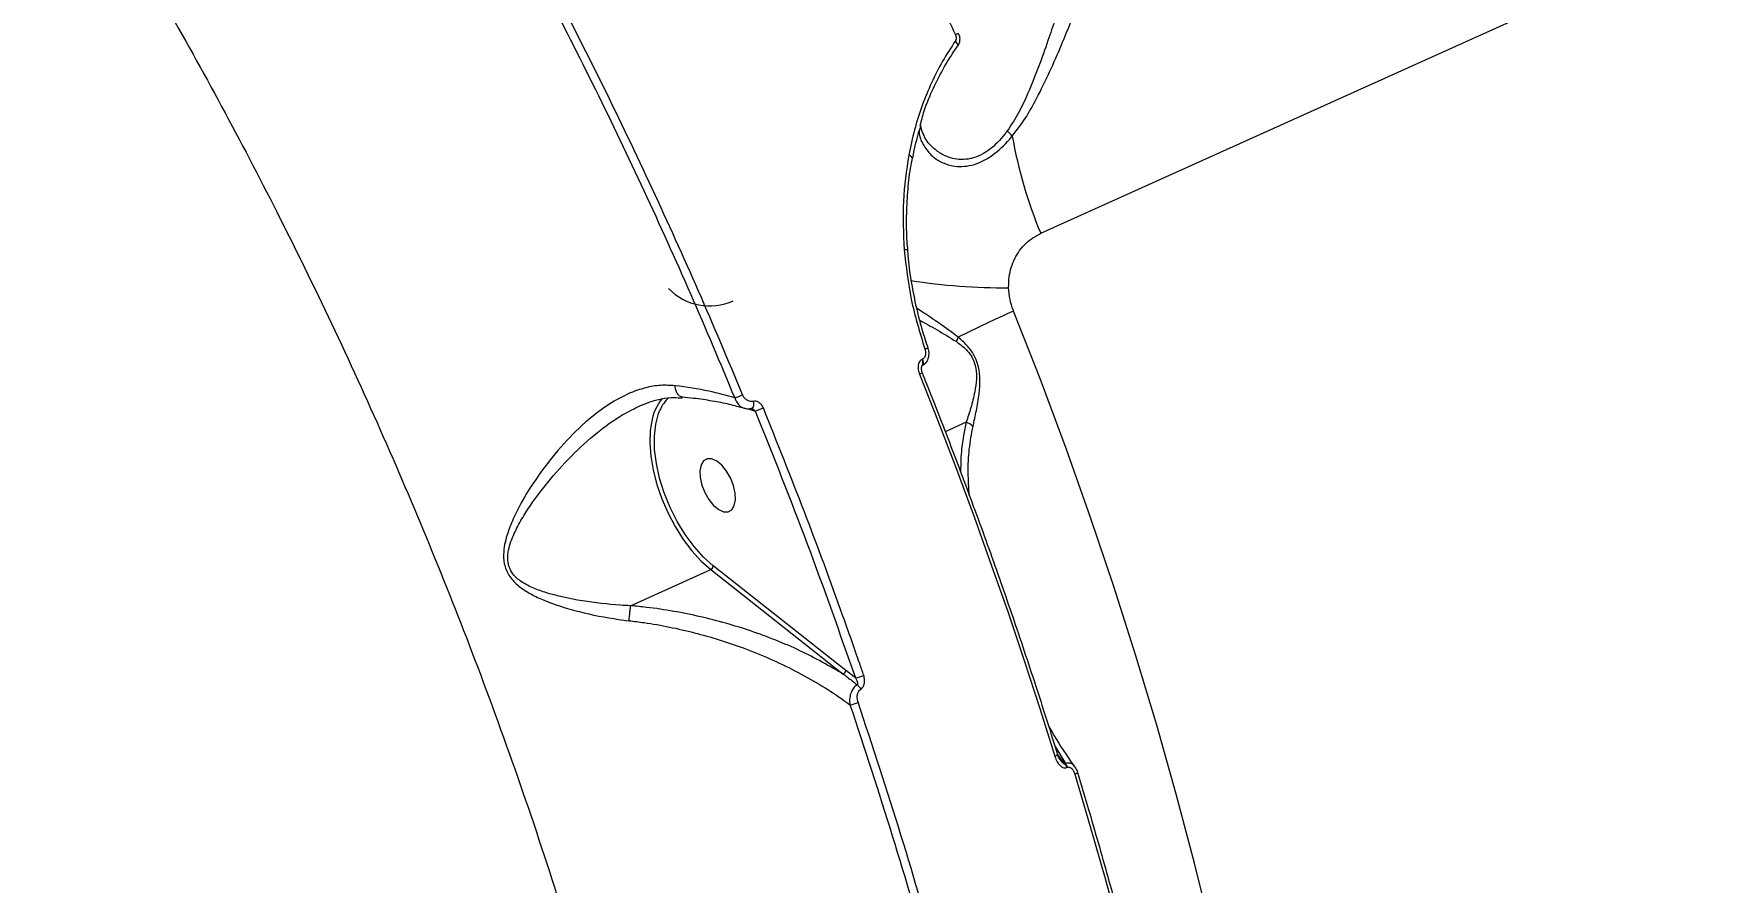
# Model space of a CAD drawing. Header units: millimetres. Extents: x -8422 to 28150, y -6982 to 5510.
# Drawn here: x 3130.9 to 3395.8, y 1444.4 to 1578.2 of the extents above; entities that cross this region are included whole.
import ezdxf

# ---------------------------------------------------------------- set-up
doc = ezdxf.new("R2010")
doc.units = ezdxf.units.MM
doc.layers.add('DIKOM_ОБЪЕКТ', color=7, linetype='Continuous')
doc.layers.add('DIKOM_РАЗМЕР_ОБЪЕКТА', color=7, linetype='Continuous')
doc.styles.add('style1', font='arial.ttf', dxfattribs={"width": 0.8})
doc.dimstyles.new('1-50', dxfattribs={"dimtxt": 300, "dimasz": 200, "dimexe": 100, "dimexo": 0, "dimgap": 100, "dimtad": 1, "dimdec": 0, "dimtxsty": 'style1', "dimcen": 0, "dimclrd": 7, "dimclre": 7, "dimadec": 1, "dimazin": 2, "dimtfac": 1, "dimtdec": 0, "dimtmove": 1, "dimatfit": 3, "dimfxl": 0, "dimlwd": 25, "dimlwe": 18, "dimarcsym": 0})

# ---------------------------------------------------------------- blocks, each defined once
blk = doc.blocks.new('*D1')
at = {"layer": 'Defpoints', "color": 0, "transparency": 16777216}
for p in [(-5348.28, 1737.01), (6047.45, 1360.22), (6047.45, -3315.33)]:
    blk.add_point(p, dxfattribs=at)
at = {"layer": 'DIKOM_РАЗМЕР_ОБЪЕКТА', "color": 7, "lineweight": 18, "transparency": 16777216}
for p, q in [((-5348.28, 1737.01), (-5348.28, -3415.33)), ((6047.45, 1360.22), (6047.45, -3415.33))]:
    blk.add_line(p, q, dxfattribs=at)
at = {"layer": 'DIKOM_РАЗМЕР_ОБЪЕКТА', "color": 7, "lineweight": 25, "transparency": 16777216}
blk.add_line((-5148.28, -3315.33), (5847.45, -3315.33), dxfattribs=at)
at = {"layer": 'DIKOM_РАЗМЕР_ОБЪЕКТА', "color": 7, "transparency": 16777216}
for points in [[(-5148.28, -3282), (-5148.28, -3348.67), (-5348.28, -3315.33)], [(5847.45, -3282), (5847.45, -3348.67), (6047.45, -3315.33)]]:
    blk.add_solid(points, dxfattribs=at)
at = {"layer": 'DIKOM_РАЗМЕР_ОБЪЕКТА', "color": 0, "transparency": 16777216, "insert": (349.59, -3062.16), "char_height": 300, "attachment_point": 5, "style": 'style1'}
blk.add_mtext('11400', dxfattribs=at)

msp = doc.modelspace()

# ---------------------------------------------------------------- linework, layer by layer
at = {"layer": 'DIKOM_ОБЪЕКТ', "color": 7, "linetype": 'Continuous', "lineweight": 15}
for p, q in [((3289.71, 1546.73), (3562.91, 1669.86)), ((3271.89, 1528.67), (3271.89, 1528.67)), ((3271.09, 1526.89), (3271.02, 1526.86)), ((3226.29, 1519.42), (3226.5, 1519.53)), ((3243.56, 1519.07), (3244.69, 1518.69)), ((3277.96, 1516.93), (3274.65, 1515.44)), ((3258.99, 1477.82), (3238.08, 1494.29)), ((3225.01, 1488.02), (3237.67, 1493.72)), ((3237.67, 1493.72), (3258.58, 1477.24)), ((3260.49, 1476.63), (3258.99, 1477.82)), ((3291.96, 1465.83), (3293.63, 1463.12)), ((3293.53, 1463.08), (3292.31, 1464.69)), ((3293.63, 1463.12), (3293.53, 1463.08)), ((3293.82, 1462.5), (3293.92, 1462.55))]:
    msp.add_line(p, q, dxfattribs=at)
at = {"layer": 'DIKOM_ОБЪЕКТ', "color": 7, "linetype": 'Continuous', "lineweight": 15, "flags": 128}
for points in [[(3273.87, 1583.1), (3274.18, 1582.46), (3274.48, 1581.83), (3274.78, 1581.19), (3275.08, 1580.56), (3275.38, 1579.92), (3275.68, 1579.28), (3275.98, 1578.65), (3276.28, 1578.01)], [(3276.59, 1576.2), (3276.63, 1576.28), (3276.63, 1576.38), (3276.61, 1576.49), (3276.55, 1576.62), (3276.47, 1576.75), (3276.36, 1576.88), (3276.23, 1577.01)], [(3276.52, 1576.13), (3276.59, 1576.2), (3276.59, 1576.2)], [(3269.41, 1558.64), (3269.41, 1558.64), (3269.41, 1558.71), (3269.37, 1558.77), (3269.3, 1558.84), (3269.19, 1558.91), (3269.06, 1558.98), (3268.9, 1559.04)], [(3316.63, 1436.61), (3313.95, 1447.45), (3311.08, 1458.32), (3308, 1469.21), (3304.72, 1480.11), (3301.24, 1491.02), (3297.57, 1501.92), (3293.71, 1512.8), (3289.66, 1523.65), (3285.43, 1534.46)], [(3270.93, 1525.81), (3270.96, 1525.83), (3271.07, 1525.94), (3271.13, 1526.12), (3271.14, 1526.34), (3271.1, 1526.6), (3271.02, 1526.86)], [(3271, 1525.84), (3271.03, 1525.86), (3271.14, 1525.97), (3271.2, 1526.15), (3271.21, 1526.37), (3271.17, 1526.63), (3271.09, 1526.89)], [(3270.58, 1524.51), (3273.53, 1517.03), (3276.41, 1509.53), (3279.2, 1502.01), (3281.92, 1494.48), (3284.55, 1486.94), (3287.1, 1479.39), (3289.56, 1471.84), (3291.94, 1464.28)], [(3238.08, 1494.29), (3236.54, 1495.68), (3235.06, 1497.33), (3233.66, 1499.22), (3232.39, 1501.3), (3231.28, 1503.52), (3230.34, 1505.82), (3229.61, 1508.14), (3229.1, 1510.44), (3228.83, 1512.66), (3228.79, 1514.74), (3229, 1516.63), (3229.44, 1518.29), (3229.66, 1518.83)], [(3244.36, 1520.22), (3244.41, 1519.98), (3244.42, 1519.75), (3244.41, 1519.53), (3244.36, 1519.35), (3244.28, 1519.21), (3244.17, 1519.12), (3244.11, 1519.09)], [(3228.32, 1516.86), (3228.15, 1515.66), (3228.08, 1513.7), (3228.23, 1511.59), (3228.6, 1509.38), (3229.19, 1507.12), (3229.97, 1504.85), (3230.94, 1502.62), (3232.07, 1500.48), (3233.33, 1498.48), (3234.71, 1496.66), (3236.16, 1495.06), (3237.67, 1493.72)], [(3240.42, 1502.82), (3241, 1503.15), (3241.39, 1503.79), (3241.58, 1504.69), (3241.54, 1505.78), (3241.27, 1506.96), (3240.8, 1508.15), (3240.17, 1509.24), (3239.43, 1510.16), (3238.63, 1510.81), (3237.84, 1511.16), (3237.13, 1511.17), (3236.56, 1510.84), (3236.16, 1510.2), (3235.98, 1509.3), (3236.02, 1508.21), (3236.28, 1507.02), (3236.75, 1505.84), (3237.38, 1504.74), (3238.13, 1503.83), (3238.93, 1503.17), (3239.71, 1502.83), (3240.42, 1502.82)], [(3292.34, 1464.58), (3292.35, 1464.58), (3292.33, 1464.53), (3292.28, 1464.48), (3292.2, 1464.42), (3292.09, 1464.35), (3291.94, 1464.28)], [(3295.49, 1461.74), (3295.49, 1461.72), (3295.47, 1461.68), (3295.42, 1461.62), (3295.34, 1461.56), (3295.23, 1461.5), (3295.09, 1461.44)], [(3295.09, 1461.44), (3297.53, 1453.23), (3299.87, 1445.02), (3302.11, 1436.83), (3304.24, 1428.65), (3306.26, 1420.49), (3308.18, 1412.35), (3309.99, 1404.23), (3311.69, 1396.14)]]:
    msp.add_lwpolyline(points, dxfattribs=at)
at = {"layer": 'DIKOM_ОБЪЕКТ', "color": 7, "linetype": 'Continuous', "lineweight": 15}
for centre, radius, start, end in [((3277.74, 1575.13), 3.23, 108.325, 116.9038), ((3280.56, 1558.24), 6.02, 39.2009, 49.972), ((3355.25, 1574.24), 71.08, 189.8783, 202.7671), ((3268.31, 1543.49), 0.653, 55.0194, 102.0993), ((3284.01, 1633.47), 95.34, 261.0733, 270.3823), ((3237.52, 1544.26), 9, 223.8807, 294.2607), ((3388.06, 1305.37), 251.03, 114.132, 116.3362), ((3270.6, 1531.24), 2.88, 286.9927, 296.5778), ((3273.94, 1531.06), 2.85, 330.4651, 345.5285), ((3270.23, 1525.64), 1.18, 287.0175, 310.8323), ((3236.21, 1515.62), 7.99, 140.4298, 171.0512), ((3234.96, 1516.6), 5.75, 132.4681, 157.1671), ((3236.59, 1534.76), 14.8, 289.2273, 294.3888), ((3240.74, 1530.68), 12.62, 288.2369, 294.4744), ((3277.18, 1514.42), 2.62, 45.3324, 72.8074), ((3237.35, 1494.38), 0.731, 295.6013, 353.3166), ((3258.27, 1477.9), 0.731, 295.5938, 353.3234), ((3259.7, 1481.6), 5.03, 279.0317, 294.7288), ((3259.69, 1474.08), 1.83, 25.0602, 53.9003), ((3258.83, 1477.34), 5.01, 279.1962, 294.5358), ((3292.03, 1461.96), 1.87, 16.9584, 36.7931), ((3292.12, 1462), 1.88, 16.9708, 36.7618)]:
    msp.add_arc(centre, radius, start, end, dxfattribs=at)
for points, knots in [([(3132.16, 1614.72), (3135.45, 1609.54), (3142.04, 1599.17), (3151.5, 1583.13), (3160.61, 1566.78), (3169.44, 1549.91), (3177.96, 1532.53), (3186.13, 1514.67), (3193.8, 1496.63), (3201.18, 1477.93), (3208.17, 1458.59), (3214.72, 1438.68), (3220.66, 1418.58), (3225.94, 1398.36), (3230.54, 1378.09), (3234.34, 1358.24), (3237.36, 1338.88), (3239.62, 1320.04), (3241.16, 1301.4), (3241.94, 1283.03), (3241.95, 1265.01), (3241.17, 1247.74), (3239.65, 1231.28), (3237.41, 1215.63), (3234.43, 1200.53), (3230.66, 1186.07), (3226.12, 1172.3), (3221.24, 1160.38), (3216.22, 1150.12), (3211.2, 1141.31), (3205.76, 1133.07), (3199.9, 1125.45), (3193.67, 1118.47), (3187.04, 1112.13), (3180.05, 1106.39), (3175.07, 1103.13), (3172.59, 1101.5)], [0, 0, 0, 0, 0.027765, 0.055564, 0.083362, 0.111128, 0.140031, 0.168973, 0.197914, 0.226818, 0.258245, 0.289696, 0.321123, 0.353467, 0.385838, 0.418183, 0.449506, 0.480853, 0.512176, 0.544413, 0.576676, 0.608912, 0.640161, 0.671434, 0.702682, 0.734841, 0.767027, 0.799186, 0.824146, 0.849107, 0.874267, 0.899427, 0.92447, 0.949512, 0.974756, 1, 1, 1, 1]), ([(3211.51, 1585.17), (3214.19, 1579.93), (3219.55, 1569.45), (3227.19, 1553.43), (3234.55, 1537.22), (3239.16, 1526.26), (3241.46, 1520.78)], [0, 0, 0, 0, 0.2491, 0.4982, 0.7491, 1, 1, 1, 1]), ([(3242.7, 1521.28), (3240.41, 1526.73), (3235.83, 1537.63), (3228.47, 1553.84), (3220.8, 1569.94), (3215.38, 1580.51), (3212.68, 1585.8)], [0, 0, 0, 0, 0.2491, 0.4982, 0.7491, 1, 1, 1, 1]), ([(3293.61, 1585.87), (3293.4, 1585.1), (3292.94, 1583.45), (3291.99, 1580.47), (3290.81, 1576.93), (3289.39, 1572.94), (3287.85, 1569.08), (3286.26, 1565.61), (3285.05, 1563.78), (3284.43, 1562.85)], [0, 0, 0, 0, 0.122711, 0.262463, 0.406018, 0.574925, 0.748263, 0.872369, 1, 1, 1, 1]), ([(3285.23, 1562.04), (3285.92, 1562.95), (3287.34, 1564.79), (3289.25, 1568.26), (3291.17, 1572.2), (3292.9, 1576.19), (3294.38, 1579.79), (3295.54, 1582.78), (3296.1, 1584.44), (3296.35, 1585.21)], [0, 0, 0, 0, 0.126099, 0.256728, 0.424337, 0.596866, 0.735299, 0.87757, 1, 1, 1, 1]), ([(3276.23, 1577.01), (3275.55, 1575.96), (3274.17, 1573.88), (3272.45, 1570.47), (3270.97, 1566.87), (3269.75, 1563.06), (3269.19, 1560.38), (3268.9, 1559.04)], [0, 0, 0, 0, 0.197682, 0.395384, 0.593089, 0.796545, 1, 1, 1, 1]), ([(3270.69, 1563.61), (3270.89, 1564.42), (3271.41, 1566.52), (3272.78, 1569.63), (3274.48, 1573.04), (3275.85, 1575.11), (3276.52, 1576.13)], [0, 0, 0, 0, 0.173256, 0.45143, 0.729602, 1, 1, 1, 1]), ([(3276.28, 1578.01), (3276.32, 1577.9), (3276.4, 1577.69), (3276.39, 1577.36), (3276.31, 1577.13), (3276.25, 1577.03), (3276.23, 1577.01)], [0, 0, 0, 0, 0.306745, 0.613332, 0.919445, 1, 1, 1, 1]), ([(3276.71, 1578.19), (3276.75, 1578.11), (3276.91, 1577.8), (3276.96, 1577.21), (3276.85, 1576.59), (3276.64, 1576.31), (3276.57, 1576.22)], [0, 0, 0, 0, 0.123395, 0.490641, 0.825704, 1, 1, 1, 1]), ([(3270.79, 1563.71), (3270.64, 1563.24), (3270.12, 1561.6), (3269.71, 1559.88), (3269.5, 1558.62), (3269.5, 1558.62)], [0, 0, 0, 0, 0.282303, 0.998784, 1, 1, 1, 1]), ([(3270.53, 1562.86), (3270.54, 1562.73), (3270.59, 1561.84), (3271.26, 1560.46), (3272.45, 1558.92), (3274.02, 1557.87), (3275.61, 1557.33), (3277.25, 1557.2), (3278.83, 1557.41), (3280.49, 1558.01), (3282.54, 1559.25), (3284.11, 1560.74), (3285.08, 1561.87), (3285.23, 1562.04)], [0, 0, 0, 0, 0.023115, 0.157701, 0.296329, 0.403435, 0.513309, 0.592241, 0.673137, 0.75292, 0.835756, 0.974608, 1, 1, 1, 1]), ([(3270.71, 1563.7), (3270.8, 1563.3), (3270.92, 1562.79), (3271.17, 1562.38), (3271.22, 1562.29)], [0, 0, 0, 0, 0.78524, 1, 1, 1, 1]), ([(3284.43, 1562.85), (3284.3, 1562.68), (3283.45, 1561.58), (3282.1, 1560.18), (3280.32, 1559.04), (3279.29, 1558.65), (3278.23, 1558.4), (3277.15, 1558.3), (3275.6, 1558.51), (3274.06, 1559.14), (3272.57, 1560.28), (3271.59, 1561.36), (3271.28, 1562.18), (3271.23, 1562.31)], [0, 0, 0, 0, 0.029306, 0.187664, 0.270097, 0.355722, 0.371555, 0.461839, 0.554846, 0.679973, 0.80857, 0.967758, 1, 1, 1, 1]), ([(3268.9, 1559.04), (3268.54, 1556.63), (3267.81, 1551.77), (3268.05, 1546.69), (3268.18, 1544.13)], [0, 0, 0, 0, 0.494177, 1, 1, 1, 1]), ([(3269.45, 1558.63), (3269.34, 1558.08), (3268.98, 1556.3), (3268.66, 1553.2), (3268.48, 1549.36), (3268.51, 1546.29), (3268.67, 1544.5), (3268.72, 1544.03)], [0, 0, 0, 0, 0.118271, 0.380213, 0.642133, 0.903771, 1, 1, 1, 1]), ([(3284.65, 1538.14), (3284.66, 1538.72), (3284.69, 1540.34), (3285.51, 1542.85), (3287.23, 1545.3), (3288.88, 1546.25), (3289.71, 1546.73)], [0, 0, 0, 0, 0.152962, 0.428371, 0.711436, 1, 1, 1, 1]), ([(3268.18, 1544.13), (3268.47, 1541.51), (3269.07, 1536.23), (3270.64, 1531.09), (3271.44, 1528.49)], [0, 0, 0, 0, 0.493842, 1, 1, 1, 1]), ([(3268.71, 1544.03), (3268.73, 1543.75), (3268.81, 1542.18), (3269.22, 1539.3), (3269.95, 1535.43), (3270.84, 1531.87), (3271.59, 1529.64), (3271.91, 1528.68)], [0, 0, 0, 0, 0.054099, 0.303197, 0.553792, 0.805793, 1, 1, 1, 1]), ([(3285.43, 1534.46), (3285.41, 1534.52), (3285.17, 1535.12), (3284.8, 1536.34), (3284.7, 1537.53), (3284.65, 1538.14)], [0, 0, 0, 0, 0.046817, 0.514282, 1, 1, 1, 1]), ([(3276.69, 1530.34), (3275.7, 1531.09), (3273.73, 1532.57), (3271.49, 1534), (3270.44, 1534.71), (3270.12, 1534.93)], [0, 0, 0, 0, 0.407575, 0.815881, 1, 1, 1, 1]), ([(3270.61, 1533.01), (3270.63, 1533), (3271.42, 1532.58), (3273.37, 1531.54), (3275.39, 1530.29), (3276.41, 1529.65)], [0, 0, 0, 0, 0.013964, 0.502411, 1, 1, 1, 1]), ([(3271.88, 1528.66), (3271.91, 1528.58), (3272.05, 1528.2), (3272.08, 1527.52), (3271.91, 1526.75), (3271.54, 1526.21), (3271.21, 1525.9), (3271.01, 1525.85), (3271, 1525.85)], [0, 0, 0, 0, 0.081096, 0.373717, 0.604061, 0.802568, 0.987254, 1, 1, 1, 1]), ([(3271.44, 1528.49), (3271.48, 1528.32), (3271.57, 1528), (3271.54, 1527.54), (3271.42, 1527.2), (3271.26, 1526.99), (3271.14, 1526.92), (3271.09, 1526.89)], [0, 0, 0, 0, 0.273461, 0.539293, 0.738663, 0.898904, 1, 1, 1, 1]), ([(3276.41, 1529.65), (3276.88, 1529.31), (3277.76, 1528.68), (3278.85, 1527.38), (3279.5, 1525.76), (3279.6, 1524.54), (3279.55, 1523.16), (3279.29, 1521.48), (3278.7, 1519.2), (3278.21, 1517.69), (3277.96, 1516.93)], [0, 0, 0, 0, 0.129799, 0.245124, 0.338464, 0.455787, 0.477231, 0.617723, 0.808687, 1, 1, 1, 1]), ([(3279.03, 1516.29), (3279.21, 1517.1), (3279.57, 1518.74), (3280, 1521.2), (3280.18, 1523.62), (3279.96, 1525.75), (3279.19, 1527.64), (3278.07, 1529.15), (3277.17, 1529.93), (3276.69, 1530.34)], [0, 0, 0, 0, 0.183641, 0.369229, 0.509069, 0.652203, 0.750853, 0.870206, 1, 1, 1, 1]), ([(3271.02, 1526.86), (3270.93, 1526.81), (3270.75, 1526.7), (3270.52, 1526.38), (3270.36, 1525.88), (3270.35, 1525.22), (3270.5, 1524.76), (3270.58, 1524.51)], [0, 0, 0, 0, 0.120553, 0.278347, 0.470573, 0.72082, 1, 1, 1, 1]), ([(3270.95, 1525.82), (3270.95, 1525.81), (3270.93, 1525.79), (3270.9, 1525.7), (3270.87, 1525.54), (3270.86, 1525.29), (3270.91, 1525), (3270.98, 1524.82), (3271.01, 1524.75)], [0, 0, 0, 0, 0.080592, 0.186062, 0.310793, 0.514686, 0.814453, 1, 1, 1, 1]), ([(3271, 1524.75), (3271.75, 1522.88), (3273.91, 1517.45), (3277.36, 1508.43), (3281.31, 1497.69), (3285.09, 1486.93), (3288.63, 1476.34), (3291.01, 1468.89), (3292.2, 1465.04), (3292.34, 1464.58)], [0, 0, 0, 0, 0.093997, 0.272577, 0.451163, 0.629749, 0.808337, 0.977529, 1, 1, 1, 1]), ([(3232.05, 1522.7), (3231.31, 1522.74), (3229.75, 1522.84), (3227.34, 1522.41), (3224.58, 1521.46), (3221.56, 1519.81), (3218.05, 1517.16), (3214.4, 1513.59), (3210.89, 1509.23), (3208.35, 1505.31), (3206.64, 1502.06), (3205.57, 1499.42), (3204.95, 1496.91), (3205.02, 1494.6), (3205.77, 1492.73), (3207.2, 1491.18), (3209.05, 1489.95), (3212.26, 1488.42), (3216.96, 1486.97), (3221.59, 1486.05), (3224.22, 1485.73), (3224.76, 1485.66)], [0, 0, 0, 0, 0.039971, 0.083299, 0.127735, 0.188042, 0.250237, 0.333882, 0.419984, 0.501347, 0.543029, 0.584663, 0.629792, 0.658131, 0.686962, 0.718048, 0.752931, 0.788758, 0.881007, 0.975869, 1, 1, 1, 1]), ([(3233.17, 1520.71), (3232.75, 1520.74), (3231.69, 1520.83), (3229.94, 1520.61), (3228.06, 1520.16), (3226.84, 1519.65), (3226.3, 1519.42)], [0, 0, 0, 0, 0.185064, 0.472547, 0.763939, 1, 1, 1, 1]), ([(3241.46, 1520.78), (3240.14, 1521.15), (3237.28, 1521.96), (3233.88, 1522.44), (3232.05, 1522.7)], [0, 0, 0, 0, 0.460485, 1, 1, 1, 1]), ([(3233.19, 1520.93), (3233.1, 1520.93), (3232.85, 1520.95), (3232.5, 1521.29), (3232.2, 1521.85), (3232.08, 1522.37), (3232.06, 1522.66), (3232.05, 1522.7)], [0, 0, 0, 0, 0.158915, 0.433663, 0.708408, 0.955647, 1, 1, 1, 1]), ([(3243, 1519.12), (3242.21, 1519.34), (3240.62, 1519.77), (3237.92, 1520.29), (3235.44, 1520.67), (3233.79, 1520.82), (3233.19, 1520.88)], [0, 0, 0, 0, 0.273573, 0.554709, 0.837045, 1, 1, 1, 1]), ([(3241.46, 1520.78), (3241.5, 1520.68), (3241.63, 1520.3), (3241.99, 1519.75), (3242.5, 1519.29), (3242.87, 1519.19), (3243.01, 1519.15)], [0, 0, 0, 0, 0.129394, 0.476081, 0.801163, 1, 1, 1, 1]), ([(3244.36, 1520.22), (3244.22, 1520.2), (3243.93, 1520.16), (3243.49, 1520.32), (3243.09, 1520.63), (3242.83, 1520.98), (3242.73, 1521.21), (3242.7, 1521.28)], [0, 0, 0, 0, 0.216885, 0.433472, 0.661964, 0.908085, 1, 1, 1, 1]), ([(3225.01, 1488.01), (3225, 1488.01), (3224.48, 1488.03), (3221.93, 1488.18), (3217.37, 1488.7), (3212.73, 1489.67), (3209.49, 1490.84), (3207.69, 1491.79), (3206.36, 1493.02), (3205.87, 1494.11), (3205.64, 1495.2), (3205.7, 1496.83), (3206.49, 1499.07), (3207.71, 1501.45), (3209.61, 1504.44), (3212.36, 1508.05), (3216.11, 1512.14), (3219.87, 1515.46), (3223.3, 1517.94), (3225.35, 1518.95), (3226.29, 1519.42)], [0, 0, 0, 0, 0.000103, 0.02859, 0.137805, 0.249407, 0.289116, 0.329559, 0.362835, 0.387335, 0.39294, 0.423175, 0.473659, 0.521312, 0.569024, 0.666746, 0.766443, 0.868309, 0.939482, 1, 1, 1, 1]), ([(3244.1, 1519.1), (3244.08, 1519.09), (3243.81, 1518.99), (3243.41, 1518.99), (3243.08, 1519.12), (3243, 1519.15)], [0, 0, 0, 0, 0.078124, 0.764088, 1, 1, 1, 1]), ([(3244.17, 1519.08), (3244.16, 1519.08), (3244.12, 1519.1), (3244.11, 1519.09), (3244.11, 1519.09), (3244.11, 1519.09)], [0, 0, 0, 0, 0.202586, 0.874494, 1, 1, 1, 1]), ([(3244.17, 1519.08), (3244.2, 1519.07), (3244.3, 1519.04), (3244.46, 1518.93), (3244.6, 1518.8), (3244.67, 1518.71), (3244.69, 1518.69)], [0, 0, 0, 0, 0.143852, 0.474848, 0.854304, 1, 1, 1, 1]), ([(3245.97, 1519.19), (3245.94, 1519.25), (3245.84, 1519.48), (3245.59, 1519.82), (3245.21, 1520.11), (3244.78, 1520.27), (3244.5, 1520.23), (3244.36, 1520.22)], [0, 0, 0, 0, 0.09188, 0.335552, 0.563077, 0.781433, 1, 1, 1, 1]), ([(3244.69, 1518.69), (3247.48, 1511.72), (3253.06, 1497.76), (3258.01, 1483.68), (3260.49, 1476.63)], [0, 0, 0, 0, 0.499272, 1, 1, 1, 1]), ([(3261.81, 1477.03), (3261.59, 1477.65), (3260.52, 1480.77), (3257.48, 1489.37), (3252.52, 1502.84), (3248.16, 1513.74), (3245.97, 1519.19)], [0, 0, 0, 0, 0.044142, 0.220714, 0.610013, 1, 1, 1, 1]), ([(3277.96, 1516.93), (3277.67, 1515.56), (3277.14, 1513.01), (3277.09, 1510.35), (3277.07, 1509.12)], [0, 0, 0, 0, 0.536475, 1, 1, 1, 1]), ([(3278.45, 1505.38), (3278.37, 1506.6), (3278.2, 1509.06), (3278.37, 1512.71), (3278.81, 1515.09), (3279.03, 1516.29)], [0, 0, 0, 0, 0.326624, 0.662019, 1, 1, 1, 1]), ([(3225.01, 1488.01), (3224.98, 1487.82), (3224.93, 1487.44), (3224.84, 1486.65), (3224.79, 1486.03), (3224.76, 1485.71), (3224.76, 1485.66)], [0, 0, 0, 0, 0.315724, 0.631455, 0.94377, 1, 1, 1, 1]), ([(3258.58, 1477.24), (3256.36, 1478.51), (3253, 1480.44), (3247.96, 1482.6), (3242.82, 1484.5), (3237.41, 1486.04), (3231.86, 1487.16), (3228.15, 1487.72), (3225.86, 1487.93), (3225.01, 1488.02)], [0, 0, 0, 0, 0.235539, 0.356036, 0.476527, 0.701657, 0.817295, 0.932917, 1, 1, 1, 1]), ([(3225.01, 1488.02), (3225.01, 1488.01), (3225.01, 1488.01), (3225.01, 1488.01), (3225.01, 1488.01), (3225.01, 1488.01)], [0, 0, 0, 0, 0.429488, 0.784055, 1, 1, 1, 1]), ([(3224.76, 1485.66), (3225.56, 1485.57), (3227.72, 1485.3), (3231.18, 1484.69), (3236.47, 1483.48), (3241.79, 1481.81), (3247.01, 1479.7), (3251.02, 1477.78), (3254.83, 1475.66), (3257.67, 1473.83), (3259.21, 1472.71), (3259.63, 1472.4)], [0, 0, 0, 0, 0.060118, 0.160983, 0.261862, 0.468975, 0.588411, 0.707854, 0.830645, 0.953437, 1, 1, 1, 1]), ([(3258.58, 1477.24), (3258.8, 1477.08), (3259.53, 1476.53), (3260.26, 1475.96), (3260.77, 1475.56)], [0, 0, 0, 0, 0.291297, 1, 1, 1, 1]), ([(3260.77, 1475.56), (3260.73, 1475.54), (3260.53, 1475.4), (3260.17, 1475.04), (3259.78, 1474.36), (3259.56, 1473.5), (3259.56, 1472.82), (3259.62, 1472.46), (3259.63, 1472.4)], [0, 0, 0, 0, 0.039507, 0.232643, 0.443746, 0.686741, 0.947945, 1, 1, 1, 1]), ([(3260.49, 1476.63), (3260.57, 1476.5), (3260.71, 1476.28), (3260.82, 1475.96), (3260.85, 1475.75), (3260.82, 1475.64), (3260.8, 1475.59), (3260.78, 1475.57), (3260.77, 1475.56)], [0, 0, 0, 0, 0.369384, 0.64454, 0.837178, 0.927012, 0.971163, 1, 1, 1, 1]), ([(3261.35, 1474.86), (3261.38, 1474.88), (3261.51, 1474.97), (3261.72, 1475.22), (3261.91, 1475.69), (3261.98, 1476.33), (3261.87, 1476.78), (3261.81, 1477.03)], [0, 0, 0, 0, 0.044073, 0.224541, 0.433764, 0.687507, 1, 1, 1, 1]), ([(3260.91, 1472.79), (3260.85, 1473.04), (3260.74, 1473.47), (3260.81, 1474.09), (3261, 1474.53), (3261.21, 1474.76), (3261.33, 1474.84), (3261.35, 1474.86)], [0, 0, 0, 0, 0.327713, 0.573885, 0.779613, 0.96276, 1, 1, 1, 1]), ([(3283.82, 1389.88), (3282.3, 1396.69), (3279.28, 1410.33), (3273.84, 1431.03), (3267.81, 1451.87), (3263.21, 1465.82), (3260.91, 1472.79)], [0, 0, 0, 0, 0.248596, 0.497193, 0.748596, 1, 1, 1, 1]), ([(3259.63, 1472.4), (3261.9, 1465.52), (3266.44, 1451.76), (3272.45, 1431.05), (3277.9, 1410.31), (3280.96, 1396.55), (3282.49, 1389.68)], [0, 0, 0, 0, 0.248597, 0.497194, 0.748597, 1, 1, 1, 1]), ([(3290.9, 1469.14), (3291.1, 1468.79), (3292.18, 1466.89), (3293.55, 1464.73), (3294.82, 1462.97), (3295.02, 1462.69)], [0, 0, 0, 0, 0.159817, 0.869383, 1, 1, 1, 1]), ([(3291.94, 1464.28), (3292.05, 1463.99), (3292.26, 1463.43), (3292.72, 1462.82), (3293.16, 1462.51), (3293.52, 1462.41), (3293.72, 1462.47), (3293.82, 1462.5)], [0, 0, 0, 0, 0.304746, 0.587645, 0.76647, 0.882843, 1, 1, 1, 1]), ([(3292.36, 1464.59), (3292.38, 1464.52), (3292.45, 1464.2), (3292.62, 1463.89), (3292.77, 1463.72), (3292.79, 1463.69)], [0, 0, 0, 0, 0.21799, 0.898978, 1, 1, 1, 1]), ([(3293.53, 1463.08), (3293.52, 1463.07), (3293.49, 1463.06), (3293.41, 1463.08), (3293.25, 1463.17), (3293.01, 1463.4), (3292.85, 1463.64), (3292.77, 1463.78)], [0, 0, 0, 0, 0.04666, 0.104277, 0.208918, 0.545045, 1, 1, 1, 1]), ([(3295.01, 1462.69), (3294.93, 1462.8), (3294.76, 1463.05), (3294.39, 1463.21), (3294, 1463.24), (3293.75, 1463.16), (3293.63, 1463.12)], [0, 0, 0, 0, 0.266642, 0.556887, 0.772506, 1, 1, 1, 1]), ([(3293.92, 1462.55), (3293.98, 1462.56), (3294.11, 1462.6), (3294.34, 1462.54), (3294.61, 1462.35), (3294.9, 1461.97), (3295.02, 1461.62), (3295.09, 1461.44)], [0, 0, 0, 0, 0.12065, 0.240635, 0.416864, 0.69498, 1, 1, 1, 1]), ([(3295.03, 1462.68), (3295.08, 1462.62), (3295.28, 1462.36), (3295.44, 1462.03), (3295.49, 1461.75), (3295.49, 1461.74)], [0, 0, 0, 0, 0.200504, 0.973872, 1, 1, 1, 1]), ([(3295.49, 1461.74), (3296.06, 1459.85), (3297.71, 1454.37), (3300.31, 1445.29), (3303.23, 1434.54), (3305.96, 1423.81), (3308.5, 1413.11), (3310.52, 1404.01), (3311.67, 1398.49), (3312.08, 1396.51)], [0, 0, 0, 0, 0.086465, 0.250741, 0.415023, 0.579306, 0.743593, 0.907881, 1, 1, 1, 1])]:
    msp.add_open_spline(points, degree=3, knots=knots, dxfattribs=at)

# ---------------------------------------------------------------- dimensions: what is measured, and where the dimension line sits
at = {"layer": 'DIKOM_РАЗМЕР_ОБЪЕКТА'}
dim = msp.add_linear_dim(base=(6047.45, -3315.33), p1=(-5348.28, 1737.01), p2=(6047.45, 1360.22), text='11400', dimstyle='1-50', override={"dimscale": 1, "dimtix": 0, "dimtofl": 1, "dimtmove": 1, "dimatfit": 3}, dxfattribs=at)
dim.commit()
dim.dimension.update_dxf_attribs({"geometry": '*D1', "text_midpoint": (349.59, -3062.16)})

doc.saveas('drawing.dxf')
